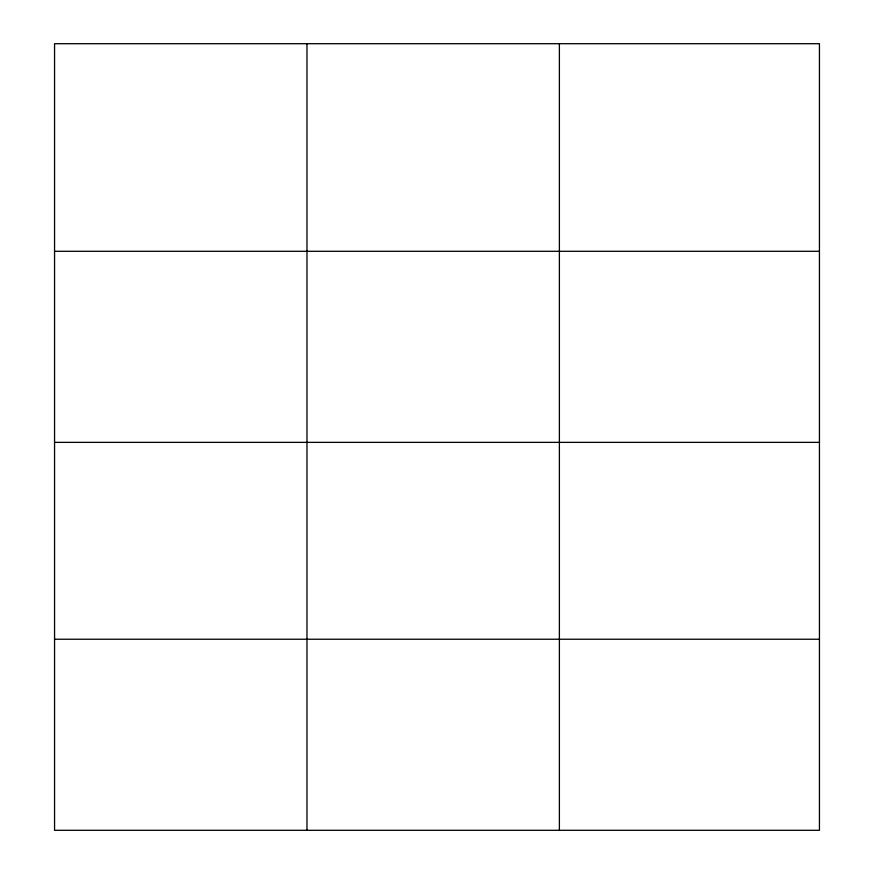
<?xml version="1.0" encoding="UTF-8"?>
<svg xmlns="http://www.w3.org/2000/svg" width="874" height="874" viewBox="0 0 874 874"><rect width="100%" height="100%" fill="white"/><g stroke="black" fill="none" stroke-linecap="round" stroke-linejoin="round"><path stroke-width="1.31" d="M819.441 442.364L819.441 43.7L54.559 43.7L54.559 830.3L819.441 830.3L819.441 442.364L54.559 442.364M54.559 251.297L819.441 251.297M54.559 639.233L819.441 639.233M559.382 43.7L559.382 830.3M306.971 43.7L306.971 830.3"/></g></svg>
